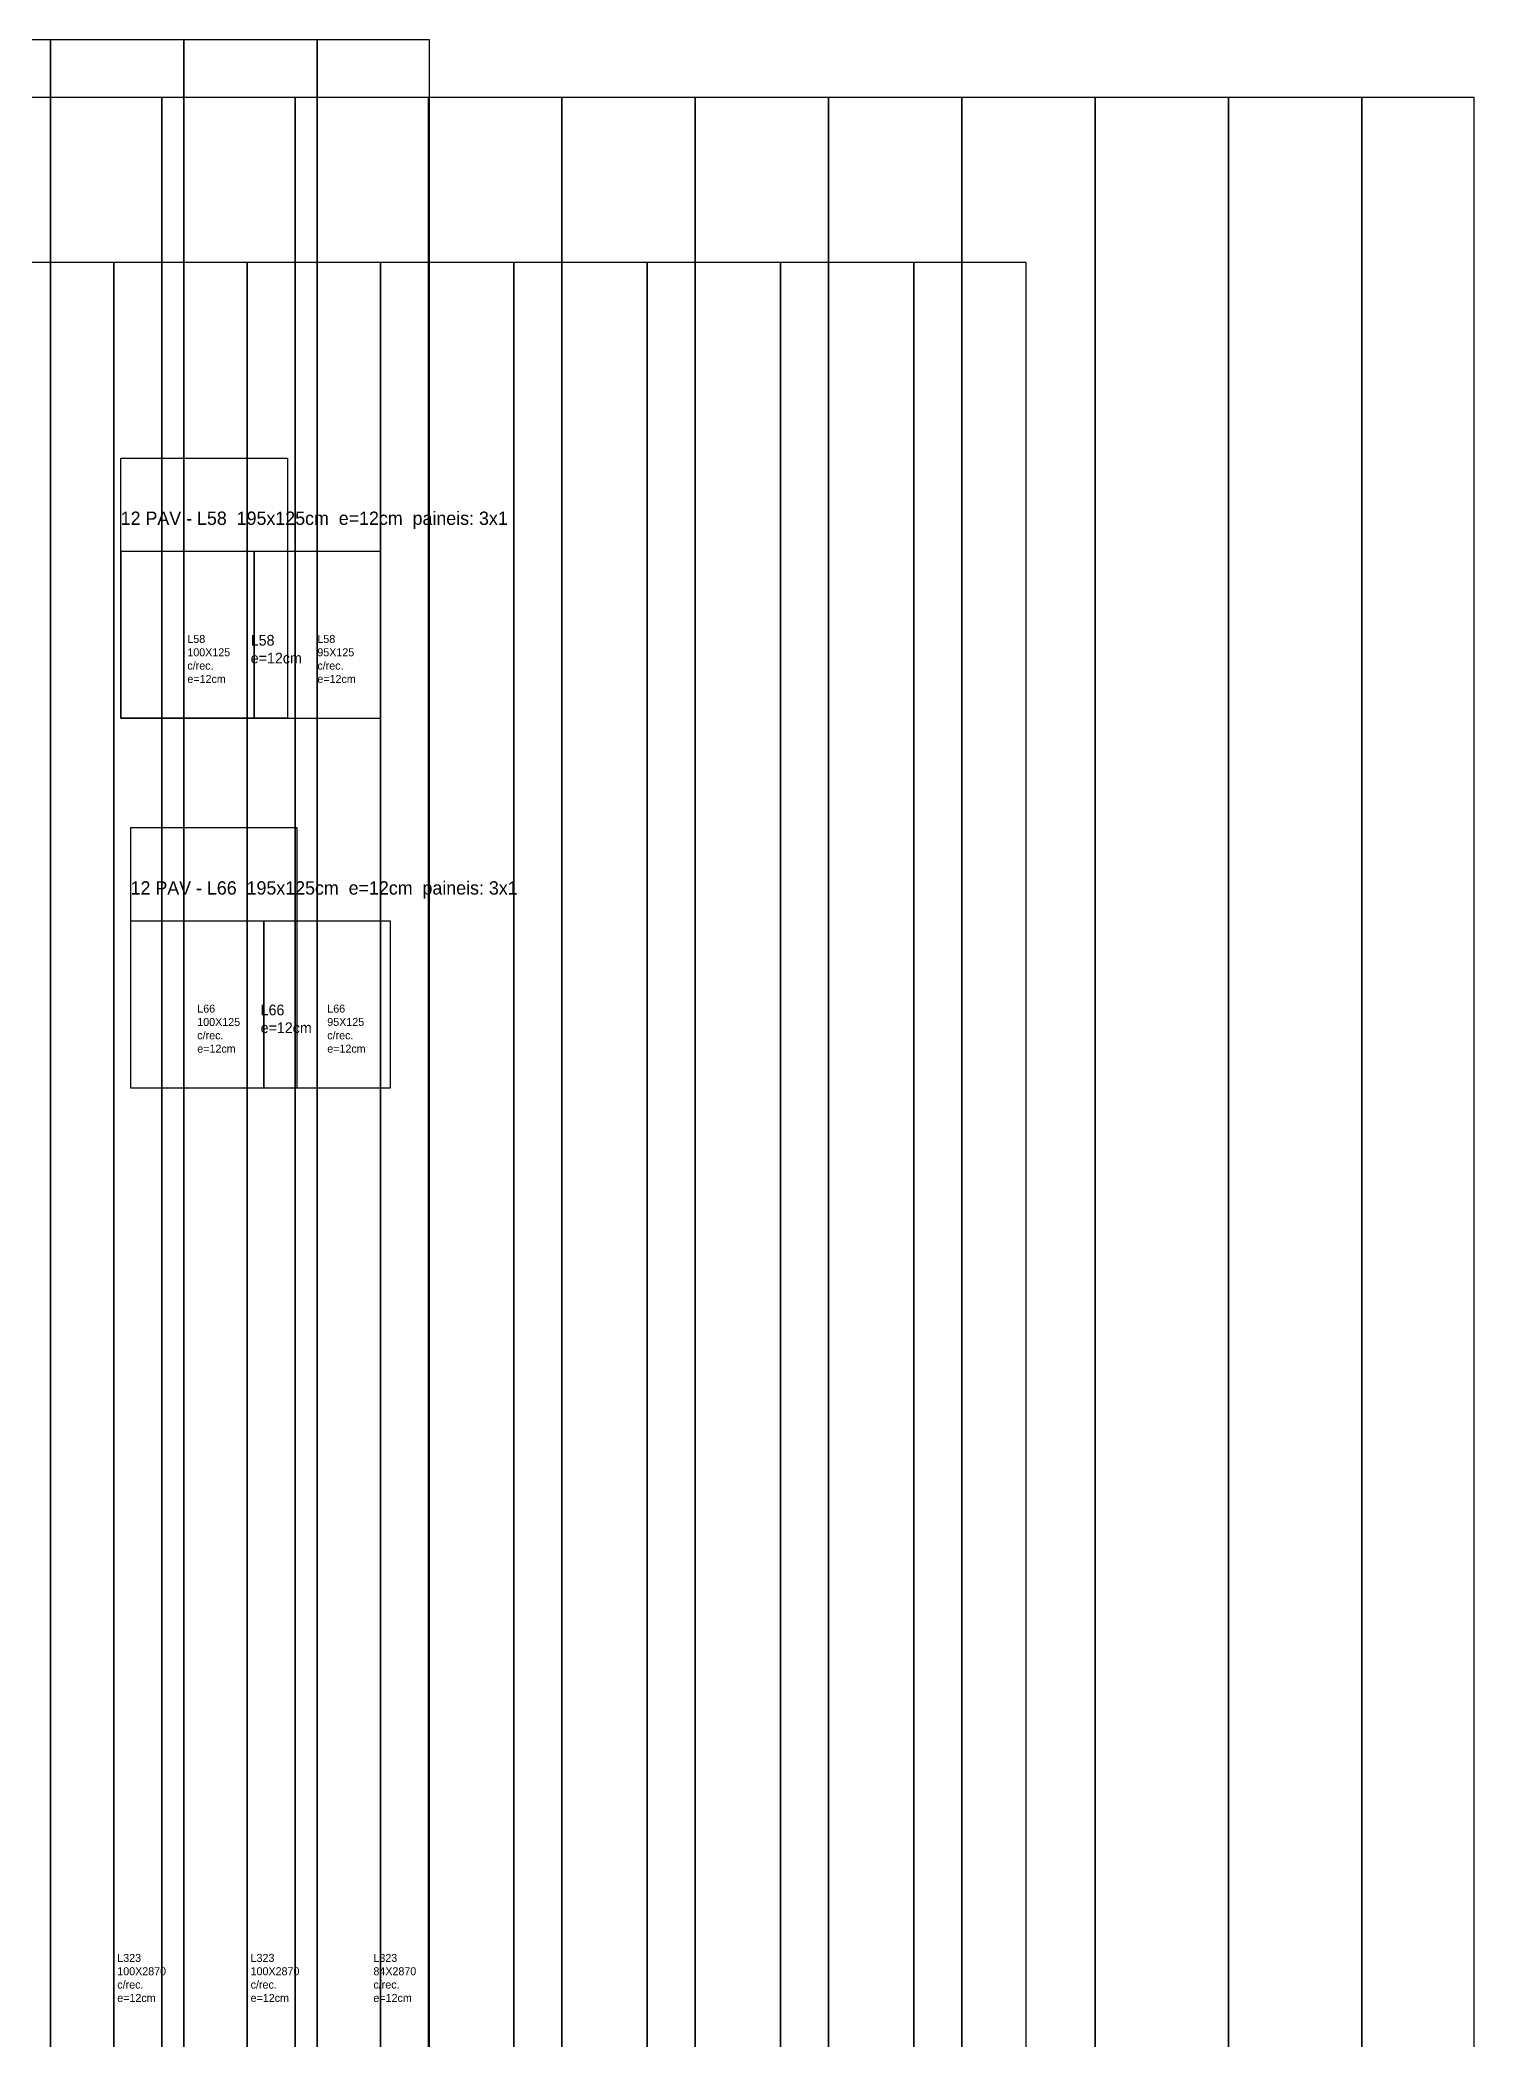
# Model space of a CAD drawing. Header units: metres. Extents: x -260 to 6932, y 665 to 3732.
# Drawn here: x 5857 to 6932, y 2202 to 3702 of the extents above; entities that cross this region are included whole.
import ezdxf

# ---------------------------------------------------------------- set-up
doc = ezdxf.new("R2010")
doc.units = ezdxf.units.M

msp = doc.modelspace()

# ---------------------------------------------------------------- linework, layer by layer
at = {"layer": 'Contorno'}
for points in [[(164.84, 831.69), (6149.04, 831.69), (6149.04, 3701.69), (164.84, 3701.69), (164.84, 831.69)], [(748.21, 688.59), (6932.41, 688.59), (6932.41, 3658.59), (748.21, 3658.59), (748.21, 688.59)], [(612.28, 664.91), (6596.48, 664.91), (6596.48, 3534.91), (612.28, 3534.91), (612.28, 664.91)], [(5917.41, 3388.12), (6042.41, 3388.12), (6042.41, 3193.12), (5917.41, 3193.12), (5917.41, 3388.12)], [(5924.84, 2915.94), (6049.84, 2915.94), (6049.84, 3110.94), (5924.84, 3110.94), (5924.84, 2915.94)]]:
    msp.add_lwpolyline(points, close=True, dxfattribs=at)
at = {"layer": 'Paineis'}
for points in [[(5764.84, 831.69), (5864.84, 831.69), (5864.84, 3701.69), (5764.84, 3701.69)], [(5864.84, 831.69), (5964.84, 831.69), (5964.84, 3701.69), (5864.84, 3701.69)], [(5964.84, 831.69), (6064.84, 831.69), (6064.84, 3701.69), (5964.84, 3701.69)], [(6064.84, 831.69), (6149.04, 831.69), (6149.04, 3701.69), (6064.84, 3701.69)], [(5848.21, 688.59), (5948.21, 688.59), (5948.21, 3658.59), (5848.21, 3658.59)], [(5948.21, 688.59), (6048.21, 688.59), (6048.21, 3658.59), (5948.21, 3658.59)], [(6048.21, 688.59), (6148.21, 688.59), (6148.21, 3658.59), (6048.21, 3658.59)], [(6148.21, 688.59), (6248.21, 688.59), (6248.21, 3658.59), (6148.21, 3658.59)], [(6248.21, 688.59), (6348.21, 688.59), (6348.21, 3658.59), (6248.21, 3658.59)], [(6348.21, 688.59), (6448.21, 688.59), (6448.21, 3658.59), (6348.21, 3658.59)], [(6448.21, 688.59), (6548.21, 688.59), (6548.21, 3658.59), (6448.21, 3658.59)], [(6548.21, 688.59), (6648.21, 688.59), (6648.21, 3658.59), (6548.21, 3658.59)], [(6648.21, 688.59), (6748.21, 688.59), (6748.21, 3658.59), (6648.21, 3658.59)], [(6748.21, 688.59), (6848.21, 688.59), (6848.21, 3658.59), (6748.21, 3658.59)], [(6848.21, 688.59), (6932.41, 688.59), (6932.41, 3658.59), (6848.21, 3658.59)], [(5812.28, 664.91), (5912.28, 664.91), (5912.28, 3534.91), (5812.28, 3534.91)], [(5912.28, 664.91), (6012.28, 664.91), (6012.28, 3534.91), (5912.28, 3534.91)], [(6012.28, 664.91), (6112.28, 664.91), (6112.28, 3534.91), (6012.28, 3534.91)], [(6112.28, 664.91), (6212.28, 664.91), (6212.28, 3534.91), (6112.28, 3534.91)], [(6212.28, 664.91), (6312.28, 664.91), (6312.28, 3534.91), (6212.28, 3534.91)], [(6312.28, 664.91), (6412.28, 664.91), (6412.28, 3534.91), (6312.28, 3534.91)], [(6412.28, 664.91), (6512.28, 664.91), (6512.28, 3534.91), (6412.28, 3534.91)], [(6512.28, 664.91), (6596.48, 664.91), (6596.48, 3534.91), (6512.28, 3534.91)], [(5917.41, 3193.12), (6017.41, 3193.12), (6017.41, 3318.12), (5917.41, 3318.12)], [(6017.41, 3193.12), (6112.41, 3193.12), (6112.41, 3318.12), (6017.41, 3318.12)], [(5924.84, 2915.94), (6024.84, 2915.94), (6024.84, 3040.94), (5924.84, 3040.94)], [(6024.84, 2915.94), (6119.84, 2915.94), (6119.84, 3040.94), (6024.84, 3040.94)]]:
    msp.add_lwpolyline(points, close=True, dxfattribs=at)

# ---------------------------------------------------------------- texts
at = {"layer": 'AUX00', "char_height": 6, "attachment_point": 1}
for s, insert in [('L58\\P100X125\\Pc/rec.\\Pe=12cm', (5967.41, 3255.62)), ('L58\\P95X125\\Pc/rec.\\Pe=12cm', (6064.91, 3255.62)), ('L66\\P100X125\\Pc/rec.\\Pe=12cm', (5974.84, 2978.44)), ('L66\\P95X125\\Pc/rec.\\Pe=12cm', (6072.34, 2978.44)), ('L323\\P100X2870\\Pc/rec.\\Pe=12cm', (5914.84, 2266.69)), ('L323\\P100X2870\\Pc/rec.\\Pe=12cm', (6014.84, 2266.69)), ('L323\\P84X2870\\Pc/rec.\\Pe=12cm', (6106.94, 2266.69))]:
    msp.add_mtext(s, dxfattribs=dict(at, insert=insert))
at = {"layer": 'NOMENCLATURA', "char_height": 10, "attachment_point": 1}
for s, insert in [('12 PAV - L58  195x125cm  e=12cm  paineis: 3x1', (5917.41, 3348.12)), ('12 PAV - L66  195x125cm  e=12cm  paineis: 3x1', (5924.84, 3070.94))]:
    msp.add_mtext(s, dxfattribs=dict(at, insert=insert))
at = {"layer": 'Texto Secao', "char_height": 8, "attachment_point": 1}
for s, insert in [('L58\\Pe=12cm', (6014.91, 3255.62)), ('L66\\Pe=12cm', (6022.34, 2978.44))]:
    msp.add_mtext(s, dxfattribs=dict(at, insert=insert))

doc.saveas('drawing.dxf')
